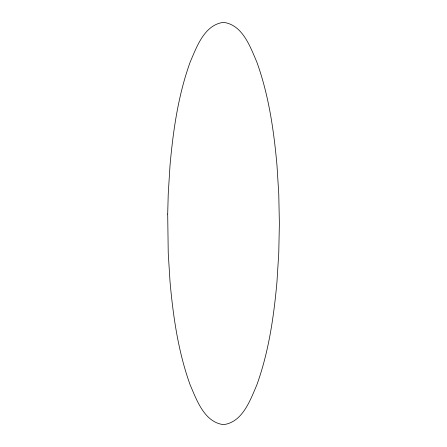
<?xml version="1.0" encoding="UTF-8"?>
<svg xmlns="http://www.w3.org/2000/svg" width="447" height="447" viewBox="0 0 447 447"><rect width="100%" height="100%" fill="white"/><g stroke="black" fill="none" stroke-linecap="round" stroke-linejoin="round"><path stroke-width="0.67" d="M167.698 214.057L168.234 252.98L170.039 281.889C173.201 316.811 178.241 351.957 190.221 385.063C196.848 400.389 204.408 422.186 223.5 424.65C242.592 422.186 250.152 400.389 256.779 385.063C268.759 351.957 273.799 316.811 276.961 281.889L278.766 252.98L279.369 223.5L278.766 194.02L276.961 165.111C273.799 130.189 268.759 95.043 256.779 61.937C250.152 46.611 242.592 24.814 223.5 22.35C204.408 24.814 196.848 46.611 190.221 61.937C178.241 95.043 173.201 130.189 170.039 165.111L168.234 194.02L167.698 214.057"/></g></svg>
